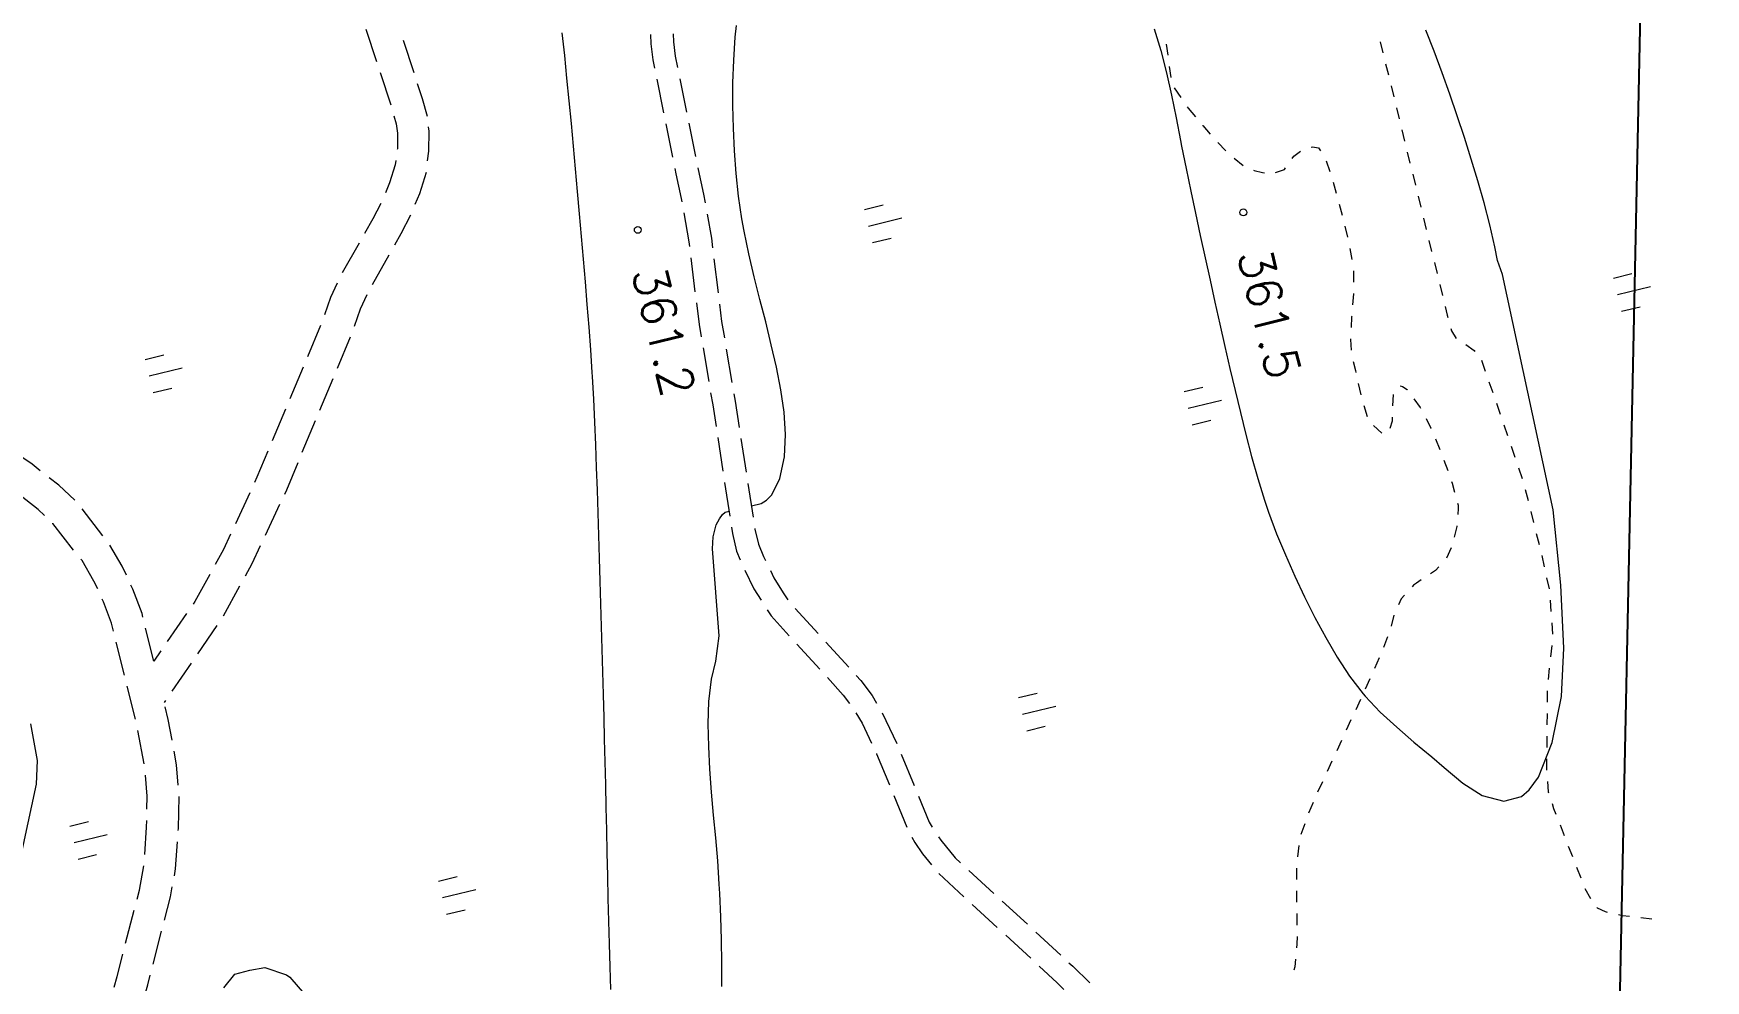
# Model space of a CAD drawing. Header units: millimetres. Extents: x 432273 to 1023813, y -32657 to 705940.
# Drawn here: x 825289 to 1009156, y 219158 to 323316 of the extents above; entities that cross this region are included whole.
import ezdxf

# ---------------------------------------------------------------- set-up
doc = ezdxf.new("R2010")
doc.units = ezdxf.units.MM
doc.header["$LTSCALE"] = 100
doc.linetypes.add('56301', pattern=[0.5, 0.25, -0.25])
doc.layers.get('Defpoints').update_dxf_attribs({"color": 153})
doc.layers.add('D-BGD', color=7, linetype='Continuous', lineweight=13)
doc.styles.add('BIGFONT', font='txt', dxfattribs={"height": 0.2, "bigfont": 'BIGFONT'})
doc.linetypes.add('57106', pattern='A,2.5,[43,dgnlstyle-dm500.shx,S=0.002,R=0,X=0,Y=0],2.5', length=5)

# ---------------------------------------------------------------- blocks, each defined once
blk = doc.blocks.new('21311212131313131')
at = {"layer": 'D-BGD', "linetype": 'Continuous'}
for p, q in [((2801852.9163, -985684.6081, 362599.9804), (2801971.4855, -984447.5934, 362729.9804)), ((2733413.5928, -989673.585), (2732452.1643, -986048.6389)), ((2735226.9429, -989193.3509), (2734688.5397, -987163.4705)), ((2731601.5999, -990153.4221), (2731064.0738, -988124.0218)), ((2796459.2751, -992848.6281, 362455.9804), (2797613.0071, -992367.5465, 362442.9804)), ((2798765.4649, -991884.6274, 362429.9804), (2799853.4794, -991269.5264, 362416.9804)), ((2791845.2246, -994773.4345, 362509.9804), (2792998.0793, -994291.8727, 362495.9804)), ((2794151.8113, -993810.7912, 362482.9804), (2795305.5432, -993329.7096, 362469.9804)), ((2764712.3087, -996816.373, 362256.9804), (2765927.1293, -996521.4988, 362243.9804)), ((2767163.0601, -996356.7451, 362229.9804), (2768408.7938, -996253.2198, 362214.9804)), ((2769654.5274, -996149.6944, 362200.9804), (2770900.2611, -996046.169, 362185.9804)), ((2772145.24, -996071.0548, 362172.9804), (2773389.4384, -996188.9965, 362160.9804)), ((2774633.2398, -996305.5807, 362148.9804), (2775877.9183, -996422.6452, 362136.9804)), ((2777125.0744, -996485.2041, 362140.9804), (2778374.1828, -996471.3091, 362165.9804)), ((2779624.1683, -996457.8943, 362191.9804), (2780873.7569, -996443.1222, 362217.9804)), ((2782123.7425, -996429.7074, 362242.9804), (2783372.8509, -996415.8125, 362268.9804)), ((2757456.5644, -998704.1052, 362187.9804), (2758661.9409, -998374.4199, 362217.9804)), ((2759867.3174, -998044.7347, 362246.9804), (2761072.6938, -997715.0494, 362276.9804)), ((2762283.1477, -997405.2443, 362282.9804), (2763497.9683, -997110.3701, 362269.9804)), ((2752677.4703, -1000157.7878, 362095.9804), (2753851.2364, -999727.575, 362105.9804)), ((2755044.9343, -999362.9955, 362128.9804), (2756251.1879, -999033.7904, 362158.9804)), ((2747982.4892, -1001876.4044, 362054.9804), (2749155.7751, -1001447.0688, 362064.9804)), ((2750329.5412, -1001016.856, 362074.9804), (2751504.1844, -1000587.1234, 362085.9804)), ((2743287.5082, -1003595.0209, 362012.9804), (2744460.794, -1003165.6853, 362023.9804)), ((2745634.5601, -1002735.4726, 362033.9804), (2746808.7232, -1002306.6171, 362043.9804)), ((2740939.579, -1004454.0891, 361992.9804), (2742112.8649, -1004024.7535, 362002.9804)), ((2761633.2778, -1007380.5088, 361774.9804), (2762789.9416, -1007854.1043, 361760.9804)), ((2732708.9495, -1009230.5279, 362026.9804), (2733916.3108, -1008907.6294, 362031.9804)), ((2751991.037, -1008363.0772, 361682.9805), (2753151.0372, -1007905.9479, 361762.9804)), ((2725463.0271, -1011166.9584, 361997.9804), (2726670.3884, -1010844.0599, 362002.9804)), ((2727877.7498, -1010521.1614, 362006.9804), (2729085.9883, -1010198.7431, 362011.9804)), ((2730293.3496, -1009875.8446, 362016.9804), (2731500.711, -1009552.9461, 362021.9804)), ((2718217.5849, -1013102.5117, 361968.9804), (2719425.3432, -1012780.9706, 361973.9804)), ((2720632.7046, -1012458.0721, 361978.9804), (2721840.0659, -1012135.1736, 361982.9804)), ((2723047.4273, -1011812.2751, 361987.9804), (2724255.6658, -1011489.8568, 361992.9804)), ((2710972.5397, -1015039.4224, 361939.9804), (2712179.9011, -1014716.5239, 361944.9804)), ((2713387.2624, -1014393.6254, 361949.9804), (2714594.6238, -1014070.7269, 361953.9804)), ((2715802.8623, -1013748.3087, 361958.9804), (2717010.2236, -1013425.4102, 361963.9804)), ((2746143.2356, -1014095.1132, 361329.9805), (2744894.4983, -1014075.0102, 361277.9805)), ((2769153.9609, -1013507.4988, 362247.9804), (2770369.3229, -1013798.9007, 362239.9804)), ((2771558.4475, -1014181.9628, 362277.9804), (2772746.0482, -1014569.8909, 362317.9804)), ((2706142.2172, -1016330.5361, 361920.9804), (2707349.5786, -1016007.6376, 361925.9804)), ((2708556.9399, -1015684.7392, 361929.9804), (2709764.3012, -1015361.8407, 361934.9804)), ((2748362.2083, -1016205.9318, 361402.9805), (2749190.9335, -1015271.0402, 361390.9805)), ((2773903.7556, -1015039.4976, 362357.9804), (2775059.5423, -1015512.6129, 362397.9804)), ((2776208.8367, -1016003.8349, 362442.9804), (2777356.2936, -1016496.331, 362487.9804)), ((2743785.1382, -1017954.8961, 361449.9805), (2744998.3709, -1017654.5925, 361440.9805)), ((2746194.3033, -1017290.0962, 361428.9805), (2747386.5797, -1016915.6182, 361414.9805)), ((2778501.1832, -1016997.682, 362527.9804), (2779645.1955, -1017498.5528, 362567.9804)), ((2780790.085, -1017999.9038, 362607.9804), (2781933.6172, -1018501.6518, 362647.9804)), ((2724108.4411, -1020465.7252, 361657.9805), (2725311.5189, -1020125.6613, 361647.9805)), ((2726516.1847, -1019791.0268, 361635.9805), (2727725.8446, -1019478.507, 361620.9805)), ((2728939.7881, -1019183.1526, 361605.9805), (2730165.6215, -1018941.0488, 361590.9805)), ((2783080.0305, -1018998.1368, 362691.9804), (2784225.9636, -1019495.4989, 362736.9804)), ((2785370.8532, -1019996.8499, 362776.9804), (2786514.3853, -1020498.5979, 362816.9804)), ((2719354.273, -1022007.1557, 361715.9804), (2720530.4209, -1021585.0871, 361700.9805)), ((2721712.2928, -1021177.5524, 361686.9805), (2722910.2101, -1020819.8429, 361671.9805)), ((2787660.7986, -1020995.0829, 362860.9804), (2788807.212, -1021491.5679, 362905.9804)), ((2789962.4352, -1021967.7949, 362946.9804), (2791119.099, -1022441.3904, 362986.9804)), ((2792302.2948, -1022839.4475, 363026.9804), (2793489.3321, -1023230.4873, 363066.9804)), ((2794719.2788, -1023430.69, 363072.9804), (2795961.1211, -1023575.8429, 363062.9804)), ((2797208.2131, -1023628.1063, 363053.9804), (2798458.7429, -1023624.1098, 363038.9804)), ((2799707.7872, -1023599.9194, 363023.9804), (2800956.953, -1023548.4346, 363008.9804)), ((2802205.0752, -1023500.9386, 362995.9804), (2803455.1822, -1023460.2294, 362985.9804)), ((2719290.9681, -1032106.3012, 361732.9804), (2720057.2033, -1031118.9596, 361720.9804)), ((2746872.7228, -1036600.9454), (2745911.2944, -1032975.9994)), ((2745060.73, -1037080.7825), (2744523.2039, -1035051.3823)), ((2748686.073, -1036120.7114), (2748147.6697, -1034090.831)), ((2713902.0015, -1037306.3141, 361799.9804), (2714838.6245, -1036478.3714, 361789.9804)), ((2711705.3644, -1038861.5459, 361824.9804), (2712725.3055, -1038139.6366, 361813.9804)), ((2713745.7268, -1037416.8501, 361801.9804), (2713902.0015, -1037306.3141, 361799.9804)), ((2706909.8769, -1039866.1993, 361133.9805), (2708128.3027, -1039666.7819, 361326.9805)), ((2709347.1255, -1039468.7218, 361520.9805), (2710566.4285, -1039269.7846, 361713.9804)), ((2804822.2238, -1052158.9193, 363300.9804), (2807303.3029, -1049346.8942, 363265.9804)), ((2780899.6121, -1054099.8954), (2779938.1836, -1050474.9494)), ((2782712.9623, -1053619.6614), (2782174.559, -1051589.781)), ((2779087.6192, -1054579.7325), (2778550.0931, -1052550.3323)), ((2801514.5709, -1055908.1537, 363345.9804), (2803995.6499, -1053096.1286, 363311.9804)), ((2805244.7985, -1055460.3757, 363319.9804), (2807726.7547, -1052648.8308, 363285.9804)), ((2798206.5209, -1059656.0308, 363390.9804), (2800687.1198, -1056844.8829, 363356.9804)), ((2801936.2684, -1059209.1299, 363364.9804), (2804417.3474, -1056397.1049, 363330.9804)), ((2798628.2184, -1062957.0071, 363409.9804), (2801108.8173, -1060145.8591, 363375.9804)), ((2785570.8544, -1067354.0875, 363300.9804), (2789006.0423, -1065852.1437, 363369.9804)), ((2781072.6161, -1069533.8203, 363319.9804), (2784427.3796, -1067860.1648, 363280.9804)), ((2790137.5161, -1068083.5689, 363370.9804), (2793573.9782, -1066583.4626, 363438.9804)), ((2727580.5333, -1072154.2329), (2726619.1049, -1068529.2869)), ((2729393.8835, -1071673.9988), (2728855.4802, -1069644.1184)), ((2725768.5405, -1072634.07), (2725231.0144, -1070604.6698)), ((2773420.4677, -1075912.9045, 363148.9804), (2776139.8989, -1073333.9657, 363286.9804)), ((2769794.6148, -1079349.9998, 362965.9804), (2772513.5659, -1076771.9382, 363102.9804)), ((2773709.6427, -1079083.191, 363082.9804), (2776428.1968, -1076503.772, 363219.9804)), ((2756168.9408, -1084839.3533, 362164.9804), (2759854.3039, -1084190.3089, 362403.9804)), ((2751254.2738, -1085703.521, 361845.9804), (2754940.5141, -1085054.9567, 362084.9804)), ((2741430.1521, -1087520.2125, 361651.9805), (2745113.1267, -1086815.1386, 361605.9805)), ((2751185.173, -1088255.8598, 361810.9804), (2754871.4133, -1087607.2955, 362048.9804)), ((2756099.84, -1087391.6921, 362128.9804), (2759786.0803, -1086743.1279, 362366.9804)), ((2731559.8018, -1089088.1492, 361899.9804), (2735269.5725, -1088552.7897, 361785.9804)), ((2741361.2818, -1090078.3777, 361657.9805), (2745044.6535, -1089374.6611, 361611.9805)), ((2716689.5439, -1092150.7724, 361676.9805), (2720346.3567, -1091331.0532, 361794.9804)), ((2721566.1714, -1091058.2936, 361833.9804), (2721756.182, -1091015.2476, 361839.9804)), ((2731487.6085, -1091627.3947, 361914.9804), (2735197.4625, -1091089.8006, 361800.9804)), ((2711813.3133, -1093244.6086, 361519.9805), (2715470.1261, -1092424.8893, 361636.9805)), ((2716814.4043, -1094686.1687, 361663.9805), (2720472.5745, -1093866.0525, 361780.9804)), ((2711937.7767, -1095778.6475, 361507.9805), (2715595.4667, -1094959.4084, 361624.9805)), ((2802397.538, -1117455.3971), (2801436.1096, -1113830.4511)), ((2800585.5452, -1117935.2342), (2800048.0191, -1115905.834)), ((2804210.8882, -1116975.1631), (2803672.4849, -1114945.2827)), ((2708215.9517, -1123758.3914, 363561.9803), (2711754.2556, -1122515.824, 363543.9804)), ((2711806.9591, -1126207.6191, 363549.9804), (2715343.9056, -1124965.4486, 363531.9804)), ((2731878.5902, -1124820.4621, 363476.9804), (2735179.9577, -1126599.2527, 363486.9804)), ((2707088.7681, -1127864.508, 363573.9803), (2710627.072, -1126621.9405, 363555.9804)), ((2730649.7408, -1128135.5982, 363477.9804), (2733951.1082, -1129914.3889, 363487.9804)), ((2740975.774, -1128884.0089, 363624.9803), (2744462.5912, -1130261.5647, 363590.9803)), ((2745625.5807, -1130721.5226, 363579.9803), (2749112.398, -1132099.0785, 363545.9804)), ((2739761.8938, -1132169.7184, 363625.9803), (2743249.1912, -1133546.3971, 363590.9803)), ((2750275.8677, -1132558.1592, 363534.9804), (2753763.562, -1133936.1953, 363500.9804)), ((2744412.1807, -1134006.355, 363579.9803), (2747899.4781, -1135383.0337, 363545.9804)), ((2749062.4676, -1135842.9916, 363533.9804), (2752549.765, -1137219.6703, 363499.9804)), ((2759551.3691, -1136291.8094, 363445.9804), (2762986.5179, -1137794.9852, 363416.9804)), ((2758336.0483, -1139580.1504, 363444.9804), (2761770.2367, -1141085.0806, 363414.9804)), ((2768628.4174, -1140475.4376, 363368.9804), (2771951.4768, -1142212.5215, 363341.9804)), ((2773008.4079, -1142876.6279, 363371.9804), (2776139.9921, -1144936.4055, 363495.9804)), ((2745712.5626, -1150904.4971), (2744751.1341, -1147279.551)), ((2771752.354, -1146237.2933, 363393.9804), (2774882.4976, -1148299.7024, 363521.9804)), ((2777183.5612, -1145622.8379, 363536.9804), (2780314.6652, -1147683.4927, 363659.9803)), ((2747525.9128, -1150424.263), (2746987.5095, -1148394.3826)), ((2775925.5865, -1148987.012, 363563.9803), (2777062.5959, -1149735.9976, 363609.9803)), ((2781358.2342, -1148369.9252, 363700.9803), (2781574.4583, -1148512.2351, 363709.9803)), ((2810363.0981, -1149127.9405, 363743.9803), (2806714.5279, -1148260.3551, 363780.9803)), ((2743900.5697, -1151384.3342), (2743363.0436, -1149354.9339)), ((2777062.5959, -1149735.9976, 363609.9803), (2773442.0165, -1150712.357, 363595.9803)), ((2788381.1591, -1150570.6008, 363695.9803), (2784708.4034, -1151325.7304, 363734.9803)), ((2783494.7737, -1151624.6767, 363729.9803), (2779875.4685, -1152602.8736, 363681.9803)), ((2808142.4476, -1152193.1176, 363758.9803), (2804493.7942, -1151327.7668, 363796.9803)), ((2778668.9011, -1152928.4868, 363665.9803), (2775049.1157, -1153907.5609, 363617.9803)), ((2797191.808, -1158098.0495), (2796230.3795, -1154473.1035)), ((2763409.0343, -1155613.6581, 363407.9804), (2760495.045, -1157973.2247, 363440.9804)), ((2799005.1582, -1157617.8155), (2798466.7549, -1155587.9351)), ((2795379.8152, -1158577.8866), (2794842.2891, -1156548.4864))]:
    blk.add_line(p, q, dxfattribs=at)
at = {"layer": 'D-BGD', "linetype": 'Continuous', "extrusion": (0.701009, -0.140654, 0.699144), "elevation": 2356274.601}
blk.add_lwpolyline([(-417710.0436, -1797228.1519), (-417227.6733, -1797230.9492), (-416468.8042, -1797119.0581)], dxfattribs=at)
at = {"layer": 'D-BGD', "linetype": 'Continuous', "extrusion": (0.002989, -0.000264271, 0.999995), "elevation": 371032.95}
blk.add_lwpolyline([(2799755.3769, -990434.0016), (2799784.6332, -990405.5547), (2800171.473, -989511.4887), (2800218.5145, -989281.8711)], dxfattribs=at)
at = {"layer": 'D-BGD', "linetype": 'Continuous'}
for points, elevation in [([(2786640.2529, -997232.0575), (2782803.5957, -995827.1517), (2777741.1578, -994891.2461), (2772411.735, -994755.415), (2765489.2133, -995218.1115), (2757207.4806, -996247.7694), (2731466.1887, -1002368.9064), (2729949.7292, -1002952.3874), (2728439.2864, -1003254.1527), (2726013.7814, -1003853.0056), (2723616.8966, -1004524.5282), (2721226.2868, -1005267.8883), (2718838.8146, -1006047.1672), (2716468.0534, -1006858.395), (2714114.0032, -1007701.5719), (2711759.1209, -1008567.094), (2709412.178, -1009459.7632), (2707073.1745, -1010379.5795), (2704759.6537, -1011336.1468)], 361999.9804), ([(2758618.7768, -1084404.3052), (2758336.2861, -1083337.6286), (2757941.3043, -1082767.9889), (2757377.1649, -1082174.1484), (2755560.4132, -1081327.7957), (2753138.9353, -1080857.2172), (2750706.4474, -1080802.4256), (2748250.3995, -1081019.746), (2745791.6637, -1081429.4014), (2743323.965, -1081959.5543), (2740852.9374, -1082579.088), (2738366.6719, -1083247.2818), (2735893.1477, -1083933.8511), (2733415.6538, -1084606.8468), (2730930.2204, -1085252.6955), (2728447.2837, -1085831.5085), (2727076.5462, -1086107.1502), (2724590.6632, -1086524.745), (2722108.9413, -1086830.6139), (2719620.9444, -1087064.6453), (2717130.6422, -1087240.4128), (2714642.8366, -1087349.1447), (2712139.1522, -1087403.5824), (2709638.7965, -1087368.6394), (2707110.6529, -1087238.6815), (2705839.4739, -1087124.2102)], 361999.9804), ([(2705249.574, -1041199.743), (2707614.7011, -1040419.632), (2710047.5046, -1039744.9718), (2712512.8981, -1039156.5549), (2714995.0026, -1038600.0871), (2717472.3052, -1038052.3908), (2718076.6487, -1037927.2157), (2720536.4081, -1037369.9156), (2722996.1674, -1036812.6155), (2725429.6118, -1036240.9097), (2727876.6298, -1035665.2342), (2730306.1045, -1035079.9548), (2732735.5792, -1034494.6754), (2735156.2823, -1033904.5941), (2737576.9854, -1033314.5128), (2740002.4904, -1032715.6598), (2742424.0257, -1032103.2334), (2744836.7893, -1031486.0049), (2747245.5832, -1030855.203), (2749655.2094, -1030202.0558), (2752056.8961, -1029521.7616), (2754451.4756, -1028791.975), (2756821.4046, -1028003.0923), (2758132.5964, -1027523.8474), (2760476.4018, -1026595.2594), (2762796.3889, -1025585.2302), (2765096.5275, -1024507.3332), (2767358.442, -1023374.3097), (2769599.6757, -1022195.7637), (2771793.9137, -1020957.2894), (2773923.6128, -1019649.2829), (2775972.0619, -1018239.7951), (2777890.6009, -1016713.5882), (2778122.3748, -1016498.4584), (2779864.0081, -1014795.604), (2781490.1369, -1012949.7156), (2783070.1024, -1011021.5536), (2784661.336, -1009031.158), (2785796.7699, -1007623.4686), (2787462.3377, -1005559.7624), (2788800.8584, -1003385.4207), (2789350.3816, -1001007.1601), (2789346.4119, -1000993.5865), (2788827.4028, -999067.8064), (2788066.509, -998229.4506), (2786640.2529, -997232.0575)], 361999.9804), ([(2811535.1257, -1086536.1849), (2808977.147, -1086606.5015), (2806418.3362, -1086699.1632), (2803867.4647, -1086818.9721), (2801314.9289, -1086983.4713), (2800269.3157, -1087060.8855), (2797736.6284, -1087293.2525), (2795207.0786, -1087561.5383), (2792695.0721, -1087839.4279), (2790174.294, -1088112.5155), (2787672.7235, -1088350.5167), (2785172.8175, -1088543.8274), (2782689.8138, -1088643.7877), (2780215.773, -1088623.2504), (2777757.9938, -1088406.4084), (2775787.3893, -1087966.0475), (2772966.6443, -1087641.7075), (2763444.8493, -1088562.5282), (2762098.504, -1088543.7128)], 361999.9804), ([(2762098.504, -1088543.7128), (2760776.5508, -1088230.4401), (2760101.135, -1087860.6923), (2759633.1009, -1087570.2719), (2759363.036, -1087251.4225), (2759262.3201, -1086831.4746)], 361999.9804), ([(2707057.5641, -1106328.0618), (2709531.3465, -1105995.0458), (2712013.0684, -1105689.1769), (2714494.7903, -1105383.3081), (2716980.4819, -1105091.0127), (2719461.3716, -1104807.489), (2721951.0329, -1104528.7672), (2724435.8923, -1104258.8171), (2726920.7517, -1103988.8669), (2729405.6111, -1103718.9168), (2731890.4705, -1103448.9666), (2734379.2996, -1103192.59), (2736868.1287, -1102936.2134), (2739352.1559, -1102688.6084), (2741840.1529, -1102454.577), (2744332.1195, -1102234.1192), (2744771.916, -1102201.271), (2747267.0201, -1102016.7319), (2749766.094, -1101845.7663), (2752255.564, -1101692.344), (2754753.8056, -1101543.7236), (2757247.2453, -1101403.8749), (2759744.6548, -1101277.5997), (2762238.0945, -1101137.7509), (2764735.5039, -1101011.4757), (2767232.9134, -1100885.2005), (2769730.3228, -1100758.9254), (2772227.7323, -1100632.6502), (2774725.1417, -1100506.375), (2777217.7492, -1100388.8714), (2779715.1587, -1100262.5962), (2782216.5378, -1100149.8946), (2784601.3891, -1100041.8036), (2787102.7683, -1099929.1019), (2789604.1474, -1099816.4003), (2792100.7246, -1099712.4703), (2794602.1038, -1099599.7686), (2797107.4527, -1099500.6405), (2799608.8318, -1099387.9389), (2802105.409, -1099284.0089), (2804606.7882, -1099171.3073), (2807112.9693, -1099049.834), (2809610.3787, -1098923.5588), (2812103.8184, -1098783.71)], 361999.9804), ([(2812812.274, -1141284.5618), (2811298.4928, -1140113.85), (2810830.8987, -1138489.8255), (2810480.6647, -1136838.8452), (2811240.8984, -1134450.5312), (2811500.843, -1134079.8173), (2813317.4512, -1132406.6066)], 363999.9803)]:
    blk.add_lwpolyline(points, dxfattribs=dict(at, elevation=elevation))
at = {"layer": 'D-BGD', "linetype": 'Continuous', "extrusion": (-0.011043, -0.532386, 0.84643), "elevation": 806378.4033}
blk.add_lwpolyline([(2804686.5373, -601404.2151), (2805911.3825, -601357.2667), (2805935.5878, -601353.5109)], dxfattribs=at)
at = {"layer": 'D-BGD', "linetype": 'Continuous', "extrusion": (-0.128159, 0.400547, 0.907269), "elevation": -427410.7537}
blk.add_lwpolyline([(-2350940.2717, 1783893.9713), (-2352049.8182, 1784153.1553), (-2352160.9234, 1784150.7775)], dxfattribs=at)
at = {"layer": 'D-BGD', "linetype": 'Continuous', "extrusion": (0.010713, 0.001105, 0.999942), "elevation": 391299.3186}
blk.add_lwpolyline([(2785480.2711, -996134.9199), (2786021.1334, -995948.7536), (2786647.5914, -995687.4583)], dxfattribs=at)
at = {"layer": 'D-BGD', "linetype": 'Continuous', "extrusion": (0.014011, -0.002481, 0.999899), "elevation": 402846.5673}
blk.add_lwpolyline([(2733888.521, -1005223.6453), (2734550.0492, -1004308.9266), (2734636.4577, -1004223.9821)], dxfattribs=at)
at = {"layer": 'D-BGD', "linetype": 'Continuous', "extrusion": (0.000593761, 0.017411, 0.999848), "elevation": 346053.2792}
blk.add_lwpolyline([(-2770295.8966, 920192.8388), (-2770543.0083, 920113.5566), (-2771336.3113, 919561.4062), (-2771346.2186, 919539.527)], dxfattribs=at)
at = {"layer": 'D-BGD', "linetype": 'Continuous', "extrusion": (0.196497, -0.661461, 0.723781), "elevation": 1469509.8626}
blk.add_lwpolyline([(2353391.1415, -1017006.8139), (2353591.3079, -1016989.4234), (2354639.8988, -1017008.2632)], dxfattribs=at)
at = {"layer": 'D-BGD', "linetype": 'Continuous', "extrusion": (0.013262, 0.013585, 0.99982), "elevation": 384652.4469}
blk.add_lwpolyline([(2754165.9535, -1012128.3034), (2754247.1963, -1012134.0145), (2755392.2322, -1012368.6664)], dxfattribs=at)
at = {"layer": 'D-BGD', "linetype": 'Continuous', "extrusion": (-0.148458, 0.541354, 0.827585), "elevation": -652436.239}
blk.add_lwpolyline([(-2370996.1526, 1606835.0603), (-2371946.0316, 1606842.1861), (-2372246.545, 1606838.6232)], dxfattribs=at)
at = {"layer": 'D-BGD', "linetype": 'Continuous', "extrusion": (-0.024116, 0.08246, 0.996303), "elevation": 210755.8322}
blk.add_lwpolyline([(-2355819.9344, 1765241.3124), (-2357054.5428, 1765066.7186), (-2357057.3713, 1765066.7186)], dxfattribs=at)
at = {"layer": 'D-BGD', "linetype": 'Continuous', "extrusion": (0.424314, 0.464626, 0.777226), "elevation": 985202.0444}
blk.add_lwpolyline([(-2720973.1368, -642018.4888), (-2721549.6749, -642023.2566), (-2722193.718, -641829.3662)], dxfattribs=at)
at = {"layer": 'D-BGD', "linetype": 'Continuous', "extrusion": (0.024006, -0.011735, 0.999643), "elevation": 439332.7066}
blk.add_lwpolyline([(296656.6638, -2900074.7807), (297721.6066, -2900598.7202), (297772.9333, -2900636.1444)], dxfattribs=at)
at = {"layer": 'D-BGD', "linetype": 'Continuous', "extrusion": (-0.05176, 0.115888, 0.991913), "elevation": 99428.9421}
blk.add_lwpolyline([(-2096540.4785, 2072413.6684), (-2097757.2054, 2072334.8799), (-2097788.606, 2072334.8799)], dxfattribs=at)
at = {"layer": 'D-BGD', "linetype": 'Continuous', "extrusion": (-0.000252665, -0.014281, 0.999898), "elevation": 375987.0247}
blk.add_lwpolyline([(2767038.9001, -1007117.0759), (2767456.551, -1007474.5751), (2768092.8196, -1007765.9206)], dxfattribs=at)
at = {"layer": 'D-BGD', "linetype": 'Continuous', "extrusion": (-0.045177, -0.171312, 0.98418), "elevation": 405274.6442}
blk.add_lwpolyline([(2916400.8884, -211495.5322), (2915570.8542, -211456.0218), (2915163.831, -211557.6198)], dxfattribs=at)
at = {"layer": 'D-BGD', "linetype": 'Continuous', "extrusion": (0.242257, -0.961708, 0.128173), "elevation": 1690002.4244}
blk.add_lwpolyline([(2409508.9987, 146067.2623), (2410540.7737, 146051.1293), (2410758.7276, 146049.1126)], dxfattribs=at)
at = {"layer": 'D-BGD', "linetype": 'Continuous', "extrusion": (0.014899, -0.238291, 0.97108), "elevation": 634573.7595}
blk.add_lwpolyline([(2662503.2642, -1066535.004), (2662525.7364, -1066535.004), (2663751.5618, -1066597.8297)], dxfattribs=at)
at = {"layer": 'D-BGD', "linetype": 'Continuous', "extrusion": (0.001613, -0.118796, 0.992917), "elevation": 484417.4172}
blk.add_lwpolyline([(2719813.5566, -1005299.0623), (2719839.9763, -1005299.0623), (2721060.8839, -1005383.2325)], dxfattribs=at)
at = {"layer": 'D-BGD', "linetype": 'Continuous', "extrusion": (0.019899, 0.367937, 0.929638), "elevation": 15675.4259}
blk.add_lwpolyline([(-2787422.5273, 941605.5232), (-2787475.7532, 941605.5232), (-2788672.5194, 941567.5287)], dxfattribs=at)
at = {"layer": 'D-BGD', "linetype": 'Continuous', "extrusion": (0.014482, -0.09745, 0.995135), "elevation": 498699.4893}
blk.add_lwpolyline([(2559368.9555, -1367959.8185), (2559430.3068, -1367969.9687), (2560614.9249, -1368051.1699)], dxfattribs=at)
at = {"layer": 'D-BGD', "linetype": 'Continuous', "extrusion": (0.007832, -0.000498643, 0.999969), "elevation": 383516.5047}
blk.add_lwpolyline([(2714974.875, -1023507.3536), (2714930.6652, -1023348.6265), (2715026.6337, -1022694.3407), (2715370.9978, -1022448.497)], dxfattribs=at)
at = {"layer": 'D-BGD', "linetype": 'Continuous', "extrusion": (0.014983, 0.108356, 0.993999), "elevation": 291923.6651}
blk.add_lwpolyline([(-2918453.4749, 665539.0974), (-2919293.341, 665420.2529), (-2919694.2223, 665392.8272)], dxfattribs=at)
at = {"layer": 'D-BGD', "linetype": 'Continuous', "extrusion": (0.005734, -0.033455, 0.999424), "elevation": 413076.5835}
blk.add_lwpolyline([(2593951.3663, -1469878.1941), (2594793.6882, -1470084.4242), (2595146.6266, -1470231.7315)], dxfattribs=at)
at = {"layer": 'D-BGD', "linetype": 'Continuous', "extrusion": (0.001422, -0.008546, 0.999962), "elevation": 374337.2374}
blk.add_lwpolyline([(2718677.129, -1022588.4052), (2718400.3971, -1022400.4252), (2717843.873, -1021673.9275)], dxfattribs=at)
at = {"layer": 'D-BGD', "linetype": 'Continuous', "extrusion": (0.008092, 0.003168, 0.999962), "elevation": 380458.6761}
blk.add_lwpolyline([(2717762.8001, -1028751.3523), (2717381.1394, -1027776.2995), (2717213.0735, -1027662.634)], dxfattribs=at)
at = {"layer": 'D-BGD', "linetype": 'Continuous', "extrusion": (0.024768, 0.003895, 0.999686), "elevation": 424978.5304}
blk.add_lwpolyline([(-1440118.944, -2517646.7584), (-1440026.2709, -2517701.7839), (-1439154.7839, -2518045.5981), (-1438957.3015, -2518100.6236)], dxfattribs=at)
at = {"layer": 'D-BGD', "linetype": 'Continuous', "extrusion": (-0.206369, 0.222335, 0.952879), "elevation": -445995.3059}
blk.add_lwpolyline([(-1288429.5706, 2593510.7692), (-1288432.7329, 2593510.7692), (-1289677.7216, 2593461.3212)], dxfattribs=at)
at = {"layer": 'D-BGD', "linetype": 'Continuous', "extrusion": (-0.126356, 0.146665, 0.981083), "elevation": -140112.6779}
blk.add_lwpolyline([(-1381522.8529, 2578885.233), (-1381531.3969, 2578885.233), (-1382771.5649, 2578833.577)], dxfattribs=at)
at = {"layer": 'D-BGD', "linetype": 'Continuous', "extrusion": (-0.018725, 0.028323, 0.999423), "elevation": 280768.3804}
blk.add_lwpolyline([(-1764262.8442, 2434184.9121), (-1764809.3495, 2434037.6508), (-1767359.4916, 2433448.6055)], dxfattribs=at)
at = {"layer": 'D-BGD', "linetype": 'Continuous', "extrusion": (0.00238, 0.009704, 0.99995), "elevation": 359732.6846}
blk.add_lwpolyline([(2807680.9171, -1055252.2837), (2809475.6206, -1053219.2456), (2810190.5979, -1052467.1464)], dxfattribs=at)
at = {"layer": 'D-BGD', "linetype": 'Continuous', "extrusion": (0.005194, 0.006468, 0.999966), "elevation": 371059.9384}
blk.add_lwpolyline([(2792662.2771, -1065506.9225), (2793030.5322, -1065244.5068), (2794926.1634, -1063614.4818), (2795454.1627, -1063016.5474)], dxfattribs=at)
at = {"layer": 'D-BGD', "linetype": 'Continuous', "extrusion": (-0.106762, 0.199414, 0.974082), "elevation": -156354.7105}
blk.add_lwpolyline([(-1956964.0827, 2279871.9788), (-1960045.4399, 2280123.9739), (-1960703.3163, 2280097.4481)], dxfattribs=at)
at = {"layer": 'D-BGD', "linetype": 'Continuous', "extrusion": (0.0056, 0.003973, 0.999976), "elevation": 374851.6679}
blk.add_lwpolyline([(2792603.601, -1067509.2679), (2793191.7057, -1067159.7214), (2794418.9294, -1066292.472), (2795603.0559, -1065272.798)], dxfattribs=at)
at = {"layer": 'D-BGD', "linetype": 'Continuous', "extrusion": (-0.174952, 0.358851, 0.916852), "elevation": -538266.1027}
blk.add_lwpolyline([(-2034896.3501, 2146123.7954), (-2034925.761, 2146123.7954), (-2038642.8883, 2146294.1246)], dxfattribs=at)
at = {"layer": 'D-BGD', "linetype": 'Continuous', "extrusion": (0.009473, 0.004931, 0.999943), "elevation": 384370.6957}
blk.add_lwpolyline([(2777579.3003, -1074338.2898), (2778692.5081, -1073637.7434), (2780871.8174, -1072551.7474)], dxfattribs=at)
at = {"layer": 'D-BGD', "linetype": 'Continuous', "extrusion": (0.281304, -0.343896, 0.895881), "elevation": 1476629.685}
blk.add_lwpolyline([(1468693.2636, -2159875.6888), (1471269.0846, -2159664.1169), (1472433.8737, -2159693.3769)], dxfattribs=at)
at = {"layer": 'D-BGD', "linetype": 'Continuous', "extrusion": (0.177578, -0.238082, 0.954873), "elevation": 1096158.2591}
blk.add_lwpolyline([(1573241.3262, -2302092.3115), (1574043.7789, -2302129.3469), (1576968.443, -2301765.7265)], dxfattribs=at)
at = {"layer": 'D-BGD', "linetype": 'Continuous', "extrusion": (-0.002658, -0.089189, 0.996011), "elevation": 450711.4681}
blk.add_lwpolyline([(2796809.8457, -965725.3943), (2798793.2877, -964638.3033), (2800005.3952, -963775.3547)], dxfattribs=at)
at = {"layer": 'D-BGD', "linetype": 'Continuous', "extrusion": (-0.182129, 0.964334, 0.192064), "elevation": -1478566.7742}
blk.add_lwpolyline([(-2496980.2912, 657815.5731), (-2497803.5756, 657805.3834), (-2500723.7955, 657995.9309)], dxfattribs=at)
at = {"layer": 'D-BGD', "linetype": 'Continuous', "extrusion": (0.079474, -0.352911, 0.932276), "elevation": 938828.504}
blk.add_lwpolyline([(2430540.8767, -1419490.4003), (2432449.8341, -1419650.7325), (2434283.6648, -1419714.3126)], dxfattribs=at)
at = {"layer": 'D-BGD', "linetype": 'Continuous', "extrusion": (-0.182058, 0.964704, 0.190263), "elevation": -1481881.0136}
blk.add_lwpolyline([(-2496660.2975, 655518.6266), (-2498016.3484, 655501.3102), (-2500405.1568, 655656.1385)], dxfattribs=at)
at = {"layer": 'D-BGD', "linetype": 'Continuous', "extrusion": (-0.168275, 0.737895, 0.653601), "elevation": -1026560.5751}
blk.add_lwpolyline([(-2411052.4266, 1364624.0282), (-2413827.7694, 1364584.3896), (-2414801.3557, 1364626.6707)], dxfattribs=at)
at = {"layer": 'D-BGD', "linetype": 'Continuous', "extrusion": (0.129271, -0.75968, 0.637319), "elevation": 1411114.7198}
blk.add_lwpolyline([(2505157.4744, -697440.9403), (2507859.8685, -697326.7436), (2508903.7332, -697368.2697)], dxfattribs=at)
at = {"layer": 'D-BGD', "linetype": 'Continuous', "extrusion": (0.081526, -0.364808, 0.927507), "elevation": 956601.1588}
blk.add_lwpolyline([(2432636.4014, -1405782.8673), (2435026.1497, -1405978.1555), (2436377.3231, -1406023.6335)], dxfattribs=at)
at = {"layer": 'D-BGD', "linetype": 'Continuous', "extrusion": (0.129965, -0.76582, 0.629785), "elevation": 1418918.9446}
blk.add_lwpolyline([(2505341.5424, -684565.2975), (2508547.9724, -684428.8349), (2509088.4173, -684449.433)], dxfattribs=at)
at = {"layer": 'D-BGD', "linetype": 'Continuous', "extrusion": (-0.144252, 0.422963, 0.894592), "elevation": -540735.2029}
blk.add_lwpolyline([(-2205498.2235, 1895958.8234), (-2207266.2994, 1895940.9217), (-2209246.9807, 1896023.7171)], dxfattribs=at)
at = {"layer": 'D-BGD', "linetype": 'Continuous', "extrusion": (0.008141, 0.016051, 0.999838), "elevation": 367639.7925}
blk.add_lwpolyline([(-2930753.2307, -223161.1321), (-2931123.8729, -223429.598), (-2933066.6371, -224439.0848), (-2934102.11, -224818.6771)], dxfattribs=at)
at = {"layer": 'D-BGD', "linetype": 'Continuous', "extrusion": (0.005505, -0.009051, 0.999944), "elevation": 388644.2416}
blk.add_lwpolyline([(2720662.0251, -1117456.1663), (2723013.9958, -1118124.6716), (2724228.3191, -1118601.3275)], dxfattribs=at)
at = {"layer": 'D-BGD', "linetype": 'Continuous', "extrusion": (0.110543, 0.211042, 0.971206), "elevation": 417617.7537}
blk.add_lwpolyline([(-2936912.7751, -176729.2535), (-2939229.5887, -176809.005), (-2940661.5307, -176792.2152)], dxfattribs=at)
at = {"layer": 'D-BGD', "linetype": 'Continuous', "extrusion": (0.005997, -0.013218, 0.999895), "elevation": 394676.799}
blk.add_lwpolyline([(2719244.8728, -1119173.2226), (2719713.1135, -1119230.0406), (2721705.956, -1119796.5901), (2722828.0843, -1120237.602)], dxfattribs=at)
at = {"layer": 'D-BGD', "linetype": 'Continuous', "extrusion": (0.115215, 0.21928, 0.968835), "elevation": 419384.8301}
blk.add_lwpolyline([(-2937018.8822, -172898.0636), (-2938921.2966, -172966.6934), (-2940767.2319, -172946.5082)], dxfattribs=at)
at = {"layer": 'D-BGD', "linetype": 'Continuous', "extrusion": (0.242694, 0.722542, 0.647327), "elevation": 84960.3434}
blk.add_lwpolyline([(-2952775.9674, 404757.0549), (-2954510.3029, 404956.4744), (-2956514.8456, 404927.611)], dxfattribs=at)
at = {"layer": 'D-BGD', "linetype": 'Continuous', "extrusion": (0.22642, 0.672161, 0.704935), "elevation": 115689.7663}
blk.add_lwpolyline([(-2952842.8536, 397557.4555), (-2954574.9811, 397740.7422), (-2956582.8106, 397709.7244)], dxfattribs=at)
at = {"layer": 'D-BGD', "linetype": 'Continuous', "extrusion": (0.017531, 0.020096, 0.999644), "elevation": 388860.761}
blk.add_lwpolyline([(-2821716.1316, -946202.2163), (-2824778.1095, -947289.6551), (-2825255.0356, -947439.6466)], dxfattribs=at)
at = {"layer": 'D-BGD', "linetype": 'Continuous', "extrusion": (0.021145, 0.028997, 0.999356), "elevation": 388491.5397}
blk.add_lwpolyline([(-2895290.9202, -689737.517), (-2898296.5183, -690517.7221), (-2898925.8253, -690657.0444)], dxfattribs=at)
at = {"layer": 'D-BGD', "linetype": 'Continuous', "extrusion": (0.010388, 0.004499, 0.999936), "elevation": 386976.1512}
blk.add_lwpolyline([(2760207.7191, -1140047.8426), (2762227.1947, -1140932.1833), (2763596.3781, -1141648.6494)], dxfattribs=at)
at = {"layer": 'D-BGD', "linetype": 'Continuous', "extrusion": (0.010103, 0.003179, 0.999944), "elevation": 387668.0951}
blk.add_lwpolyline([(2759102.7066, -1142824.771), (2760824.929, -1143579.4423), (2762483.0484, -1144444.9506)], dxfattribs=at)
at = {"layer": 'D-BGD', "linetype": 'Continuous', "extrusion": (0.180826, 0.331288, 0.92604), "elevation": 457986.6743}
blk.add_lwpolyline([(-2977102.3915, -160954.0193), (-2980493.4731, -161022.9072), (-2980850.4368, -160991.1128)], dxfattribs=at)
at = {"layer": 'D-BGD', "linetype": 'Continuous', "extrusion": (0.007758, 0.011822, 0.9999), "elevation": 371725.8621}
blk.add_lwpolyline([(2787722.2337, -1151249.9548), (2785491.7009, -1151477.9308), (2784015.2674, -1151777.8537)], dxfattribs=at)
at = {"layer": 'D-BGD', "linetype": 'Continuous', "extrusion": (-0.03574, -0.793334, 0.607737), "elevation": 1030915.4094}
blk.add_lwpolyline([(2844387.0928, -330719.2573), (2844181.8036, -330716.7388), (2840647.803, -330997.5462)], dxfattribs=at)
at = {"layer": 'D-BGD', "linetype": 'Continuous', "extrusion": (0.008815, -0.003939, 0.999953), "elevation": 393030.0868}
blk.add_lwpolyline([(2797283.9212, -1145449.8848), (2796542.7254, -1145331.4334), (2793547.132, -1145180.4893)], dxfattribs=at)
at = {"layer": 'D-BGD', "linetype": 'Continuous', "extrusion": (0.009133, -0.004503, 0.999948), "elevation": 394565.956}
blk.add_lwpolyline([(2802059.1715, -1146206.9781), (2799511.0328, -1145601.0041), (2798394.8071, -1145422.0428)], dxfattribs=at)
at = {"layer": 'D-BGD', "linetype": 'Continuous', "extrusion": (0.085252, -0.373331, 0.923773), "elevation": 1001895.0312}
blk.add_lwpolyline([(2460312.6736, -1467083.6545), (2458017.7231, -1467023.593), (2456563.9148, -1467083.6545)], dxfattribs=at)
at = {"layer": 'D-BGD', "linetype": 'Continuous', "extrusion": (-0.054824, 0.62919, 0.775315), "elevation": -594783.3391}
blk.add_lwpolyline([(-2682967.5009, 1306102.6488), (-2681557.1505, 1305950.6477), (-2679226.3064, 1305987.0646)], dxfattribs=at)
at = {"layer": 'D-BGD', "linetype": 'Continuous', "extrusion": (-0.034945, -0.822595, 0.567553), "elevation": 1054951.2008}
blk.add_lwpolyline([(2844643.8681, -285277.1111), (2841625.0307, -285241.8886), (2840895.792, -285301.4025)], dxfattribs=at)
at = {"layer": 'D-BGD', "linetype": 'Continuous', "extrusion": (0.010704, -0.000782826, 0.999942), "elevation": 394695.037}
blk.add_lwpolyline([(2799223.1057, -1150730.8515), (2798212.9525, -1150491.3992), (2795535.2318, -1150059.6157)], dxfattribs=at)
at = {"layer": 'D-BGD', "linetype": 'Continuous', "extrusion": (0.020391, 0.043206, 0.998858), "elevation": 370985.0761}
blk.add_lwpolyline([(-3036891.4101, -143680.9626), (-3034302.971, -143199.5467), (-3033210.239, -142969.3043)], dxfattribs=at)
at = {"layer": 'D-BGD', "linetype": 'Continuous', "extrusion": (0.021261, 0.045244, 0.99875), "elevation": 370878.3822}
blk.add_lwpolyline([(-3036442.8195, -134140.6828), (-3035246.0273, -133920.639), (-3032767.3638, -133400.5355)], dxfattribs=at)
at = {"layer": 'D-BGD', "linetype": 'Continuous', "extrusion": (0.033052, -0.041232, 0.998603), "elevation": 501875.8891}
blk.add_lwpolyline([(1438356.6828, -2607787.1537), (1437300.5831, -2607560.0715), (1434652.8565, -2607219.4482)], dxfattribs=at)
at = {"layer": 'D-BGD', "linetype": 'Continuous', "extrusion": (0.021139, -0.019074, 0.999595), "elevation": 443813.4583}
blk.add_lwpolyline([(996835.2936, -2818974.634), (995950.403, -2818628.6134), (993451.136, -2817885.8738), (993261.0835, -2817855.9449)], dxfattribs=at)
at = {"layer": 'D-BGD', "linetype": 'Continuous', "extrusion": (-0.002595, 0.012323, 0.999921), "elevation": 341982.8257}
blk.add_lwpolyline([(2760485.9362, -1163092.4906), (2758863.2782, -1164894.7859), (2758067.5138, -1165954.9485)], dxfattribs=at)
at = {"layer": 'D-BGD', "linetype": 'Continuous', "extrusion": (0.044011, -0.039038, 0.998268), "elevation": 529714.4403}
blk.add_lwpolyline([(967892.9265, -2811208.1398), (964228.6843, -2810596.2057), (964192.7817, -2810596.2057)], dxfattribs=at)
at = {"layer": 'D-BGD', "linetype": '57106', "elevation": 361999.9804}
blk.add_lwpolyline([(2784246.7438, -1163168.8077), (2788250.1309, -1162319.9287), (2790871.6374, -1162406.3738), (2801771.963, -1164521.4289)], dxfattribs=at)
at = {"layer": 'D-BGD', "linetype": 'Continuous', "extrusion": (0.006976, 0.004611, 0.999965), "elevation": 377345.7817}
blk.add_lwpolyline([(2753780.6758, -1164403.915), (2753094.555, -1165317.7252), (2751670.9986, -1167501.4577)], dxfattribs=at)
at = {"layer": 'D-BGD', "linetype": 'Continuous', "extrusion": (0.010665, 0.002819, 0.999939), "elevation": 389612.3172}
blk.add_lwpolyline([(2757253.4515, -1163192.161), (2756601.2059, -1163917.029), (2754938.1092, -1166138.3703)], dxfattribs=at)
at = {"layer": 'D-BGD', "linetype": 'Continuous'}
for points in [[(2756721.4126, -1006775.5607, 361822.9804), (2756924.9327, -1006718.2495, 361819.9804), (2757297.6936, -1006682.9047, 361819.9804), (2757960.1997, -1006726.3745, 361812.9804)], [(2765233.2281, -1010610.9982, 362097.9804), (2765577.475, -1011112.9623, 362209.9804), (2765812.4534, -1011412.604, 362279.9804), (2765998.0859, -1011571.2281, 362277.9804)], [(2743928.7147, -1013354.7778, 361190.9805), (2743923.5349, -1013349.6621, 361189.9805), (2743990.9531, -1013101.5598, 361699.9805), (2744328.5605, -1012568.1545, 361699.9805), (2744360.3622, -1012543.3825, 361699.9805)], [(2777046.8007, -1072474.9319, 363332.9804), (2777577.9791, -1071971.1121, 363359.9804), (2779200.8461, -1070693.4571, 363339.9804), (2780008.5605, -1070190.5383, 363330.9804)], [(2765693.7278, -1082167.9317, 362799.9804), (2766463.2, -1081778.6022, 362839.9804), (2768092.1507, -1080698.0842, 362949.9804), (2768859.0355, -1080173.9537, 362934.9804)], [(2761082.7306, -1083974.7055, 362483.9804), (2761177.3294, -1083958.0901, 362489.9804), (2762817.2327, -1083544.7903, 362469.9804), (2764159.7326, -1082945.8799, 362719.9804), (2764579.8528, -1082732.3944, 362741.9804)], [(2761014.507, -1086527.5245, 362445.9804), (2761694.741, -1086407.4134, 362489.9804), (2763637.2322, -1085920.3534, 362469.9804), (2764591.5161, -1085495.3921, 362618.9804)], [(2706894.0491, -1094088.0189, 361465.9805), (2707784.2513, -1094025.8503, 361459.9805), (2709345.6595, -1093797.5869, 361439.9805), (2710593.4985, -1093517.3681, 361479.9805)], [(2721691.5121, -1093592.8127, 361820.9804), (2722300.7408, -1093456.6314, 361839.9804), (2724987.2808, -1092818.2726, 361809.9804), (2725343.8941, -1092747.8671, 361821.9804)], [(2707013.2237, -1096583.8213, 361465.9805), (2708054.2014, -1096510.7097, 361459.9805), (2709800.0052, -1096257.9871, 361439.9805), (2710718.8391, -1096051.8872, 361468.9805)], [(2716535.7851, -1124589.6132, 363548.9804), (2717432.3694, -1124320.0313, 363569.9803), (2718467.7379, -1124157.2061, 363559.9803), (2720178.0725, -1124135.8749, 363539.9804), (2720232.4117, -1124142.8214, 363539.9804)], [(2772234.9689, -1151038.8474, 363590.9803), (2771859.3144, -1151139.8704, 363589.9803), (2769196.8509, -1152213.2237, 363349.9804), (2768767.7095, -1152428.6109, 363354.9804)], [(2773842.5483, -1154233.1741, 363600.9803), (2772979.5391, -1154466.4144, 363589.9803), (2770644.5053, -1155399.8043, 363349.9804), (2770349.4666, -1155547.2395, 363353.9804)]]:
    blk.add_polyline3d(points, dxfattribs=at)
for centre in [(2725226.9364, -1030988.3846, 361509.9805), (2728535.5836, -1097519.6387, 361249.9805)]:
    blk.add_circle(centre, 375, dxfattribs=at)
at = {"layer": 'Defpoints'}
blk.add_lwpolyline([(2358657.0594, -1541785.2211), (2831012.6992, -1541785.2211), (2831012.6992, -987785.2211), (2358657.0594, -987785.2211)], close=True, dxfattribs=at)
at = {"layer": 'D-BGD', "linetype": 'Continuous', "style": 'BIGFONT'}
for s, p in [('361.5', (2729807.5677, -1031559.0679)), ('361.2', (2733116.215, -1098090.322))]:
    blk.add_text(s, height=3749.9998, rotation=14.862356431, dxfattribs=at).set_placement(p)

msp = doc.modelspace()

# ---------------------------------------------------------------- block references
at = {"layer": 'D-BGD', "linetype": '56301', "rotation": 268.807065034117}
msp.add_blockref('21311212131313131', (2045832.1, 3006806.9, 354000), dxfattribs=at)

doc.saveas('drawing.dxf')
